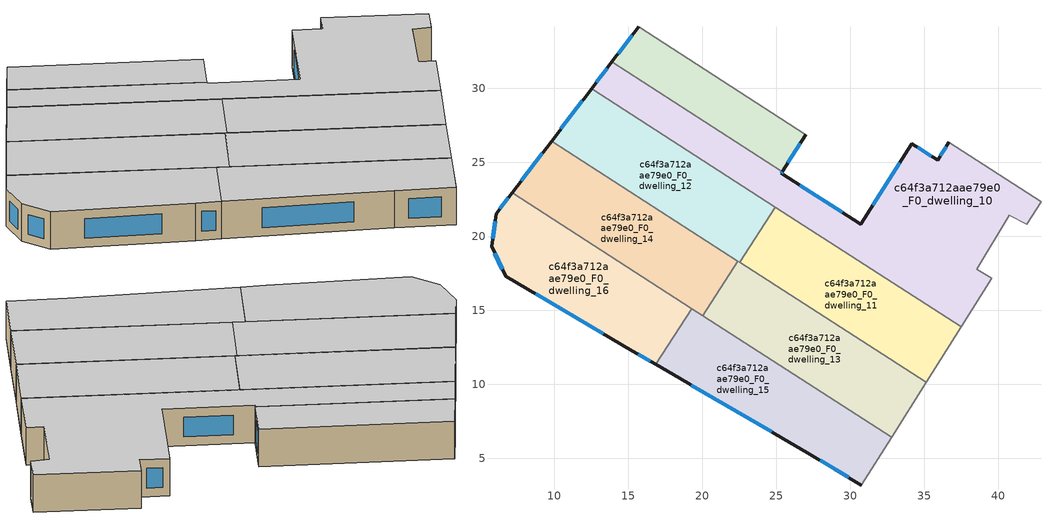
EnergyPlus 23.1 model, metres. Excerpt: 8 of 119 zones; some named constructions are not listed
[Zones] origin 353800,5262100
c64f3a712aae79e0_F0_dwelling_10
 floor ground (EU_floor_Construction): 36.69,26.34 42.91,22.34 41.93,20.82 40.77,21.42 38.55,17.75 39.58,17.15 37.52,13.89 12.53,29.97 13.91,31.79 25.43,24.38 25.34,24.24 30.73,20.82 34.18,26.26 35.9,25.16 35.92,25.15 z0
 wall outside (EU_wall_Construction): 13.91,31.79 12.53,29.97 / 36.69,26.34 35.92,25.15 35.9,25.16 34.18,26.26 30.73,20.82 25.34,24.24 25.43,24.38 z0:3
 wall adiabatic (EU_wall_Construction): 37.52,13.89 39.58,17.15 38.55,17.75 40.77,21.42 41.93,20.82 42.91,22.34 z0:3
 wall to c64f3a712aae79e0_F0_dwelling_9 (EU_wall_Construction): 25.43,24.38 13.91,31.79 z0:3
 wall to c64f3a712aae79e0_F0_dwelling_3 (EU_wall_Construction): 42.91,22.34 36.69,26.34 z0:3
 wall to c64f3a712aae79e0_F0_dwelling_11 (EU_wall_Construction): 24.96,21.97 37.52,13.89 z0:3
 wall to c64f3a712aae79e0_F0_dwelling_12 (EU_wall_Construction): 12.53,29.97 24.96,21.97 z0:3
 window (EU_Window_Construction): 13.59,31.36 12.85,30.4 / 25.36,24.27 25.41,24.34 / 29.46,21.62 26.61,23.44 / 33.37,24.98 31.54,22.09 / 35.49,25.42 34.58,26 / 36.51,26.06 36.1,25.43 z0.7:2.3
 ceiling to c64f3a712aae79e0_F1_dwelling_10 (EU_floor_Construction): 39.58,17.15 38.55,17.75 40.77,21.42 41.93,20.82 42.91,22.34 36.69,26.34 35.92,25.15 35.9,25.16 34.18,26.26 30.73,20.82 25.34,24.24 25.43,24.38 13.91,31.79 12.53,29.97 37.52,13.89 z3
c64f3a712aae79e0_F0_dwelling_11
 floor ground (EU_floor_Construction): 37.52,13.89 35.15,10.13 22.55,18.24 24.96,21.97 z0
 wall adiabatic (EU_wall_Construction): 35.15,10.13 37.52,13.89 z0:3
 wall to c64f3a712aae79e0_F0_dwelling_12 (EU_wall_Construction): 24.96,21.97 22.55,18.24 z0:3
 wall to c64f3a712aae79e0_F0_dwelling_13 (EU_wall_Construction): 22.55,18.24 35.15,10.13 z0:3
 ceiling to c64f3a712aae79e0_F1_dwelling_11 (EU_floor_Construction): 35.15,10.13 37.52,13.89 24.96,21.97 22.55,18.24 z3
c64f3a712aae79e0_F0_dwelling_12
 floor ground (EU_floor_Construction): 24.96,21.97 22.55,18.24 9.83,26.43 12.53,29.97 z0
 wall outside (EU_wall_Construction): 12.53,29.97 9.83,26.43 z0:3
 wall to c64f3a712aae79e0_F0_dwelling_14 (EU_wall_Construction): 9.83,26.43 22.42,18.32 z0:3
 wall to c64f3a712aae79e0_F0_dwelling_13 (EU_wall_Construction): 22.42,18.32 22.55,18.24 z0:3
 window (EU_Window_Construction): 11.89,29.14 10.46,27.26 z0.7:2.3
 ceiling to c64f3a712aae79e0_F1_dwelling_12 (EU_floor_Construction): 22.55,18.24 24.96,21.97 12.53,29.97 9.83,26.43 z3
c64f3a712aae79e0_F0_dwelling_13
 floor ground (EU_floor_Construction): 35.15,10.13 32.8,6.42 20.05,14.64 22.42,18.32 z0
 wall adiabatic (EU_wall_Construction): 32.8,6.42 35.15,10.13 z0:3
 wall to c64f3a712aae79e0_F0_dwelling_14 (EU_wall_Construction): 22.42,18.32 20.05,14.64 z0:3
 wall to c64f3a712aae79e0_F0_dwelling_15 (EU_wall_Construction): 20.05,14.64 32.8,6.42 z0:3
 ceiling to c64f3a712aae79e0_F1_dwelling_13 (EU_floor_Construction): 32.8,6.42 35.15,10.13 22.42,18.32 20.05,14.64 z3
c64f3a712aae79e0_F0_dwelling_14
 floor ground (EU_floor_Construction): 22.42,18.32 20.05,14.64 7.16,22.93 9.83,26.43 z0
 wall outside (EU_wall_Construction): 9.83,26.43 7.16,22.93 z0:3
 wall to c64f3a712aae79e0_F0_dwelling_16 (EU_wall_Construction): 7.16,22.93 19.3,15.12 z0:3
 wall to c64f3a712aae79e0_F0_dwelling_15 (EU_wall_Construction): 19.3,15.12 20.05,14.64 z0:3
 window (EU_Window_Construction): 9.2,25.61 7.79,23.75 z0.7:2.3
 ceiling to c64f3a712aae79e0_F1_dwelling_14 (EU_floor_Construction): 20.05,14.64 22.42,18.32 9.83,26.43 7.16,22.93 z3
c64f3a712aae79e0_F0_dwelling_15
 floor ground (EU_floor_Construction): 32.8,6.42 30.75,3.18 27.12,5.38 16.87,11.34 19.3,15.12 z0
 wall outside (EU_wall_Construction): 16.87,11.34 27.12,5.38 30.75,3.18 z0:3
 wall to c64f3a712aae79e0_F0_dwelling_16 (EU_wall_Construction): 19.3,15.12 16.87,11.34 z0:3
 wall adiabatic (EU_wall_Construction): 30.75,3.18 32.8,6.42 z0:3
 window (EU_Window_Construction): 27.98,4.87 29.9,3.7 / 19.28,9.94 24.72,6.78 z0.7:2.3
 ceiling to c64f3a712aae79e0_F1_dwelling_15 (EU_floor_Construction): 30.75,3.18 32.8,6.42 19.3,15.12 16.87,11.34 27.12,5.38 z3
c64f3a712aae79e0_F0_dwelling_16
 floor ground (EU_floor_Construction): 19.3,15.12 16.87,11.34 15.33,12.24 6.73,17.29 5.77,19.33 6.08,21.51 7.16,22.93 z0
 wall outside (EU_wall_Construction): 7.16,22.93 6.08,21.51 5.77,19.33 6.73,17.29 15.33,12.24 16.87,11.34 z0:3
 window (EU_Window_Construction): 15.69,12.03 16.51,11.55 / 8.75,16.1 13.31,13.43 / 5.99,18.85 6.5,17.77 / 6.01,21 5.84,19.84 / 6.91,22.6 6.33,21.84 z0.7:2.3
 ceiling to c64f3a712aae79e0_F1_dwelling_16 (EU_floor_Construction): 16.87,11.34 19.3,15.12 7.16,22.93 6.08,21.51 5.77,19.33 6.73,17.29 15.33,12.24 z3
c64f3a712aae79e0_F0_dwelling_9
 floor ground (EU_floor_Construction): 27.02,26.87 25.43,24.38 13.91,31.79 15.71,34.15 z0
 wall outside (EU_wall_Construction): 15.71,34.15 13.91,31.79 / 25.43,24.38 27.02,26.87 z0:3
 wall to c64f3a712aae79e0_F0_dwelling_8 (EU_wall_Construction): 27.02,26.87 15.71,34.15 z0:3
 window (EU_Window_Construction): 15.29,33.6 14.33,32.34 / 25.8,24.96 26.64,26.29 z0.7:2.3
 ceiling to c64f3a712aae79e0_F1_dwelling_9 (EU_floor_Construction): 25.43,24.38 27.02,26.87 15.71,34.15 13.91,31.79 z3
[SCHEDULE:FILE] Column Number=1; Rows to Skip at Top=0; Number of Hours of Data=8760; Column Separator=Comma; Interpolate to Timestep=No; Minutes per Item=60; Adjust Schedule for Daylight Savings=Yes
Name | File
EU_Step8_GainSchedule_c64f3a712aae79e0_F0_dwelling_14_f000 | ../../schedules/c64f3a712aae79e0/c64f3a712aae79e0_F0_dwelling_14_f000_gain.csv
EU_Step8_GainSchedule_c64f3a712aae79e0_F0_dwelling_15_f000 | ../../schedules/c64f3a712aae79e0/c64f3a712aae79e0_F0_dwelling_15_f000_gain.csv
EU_Step8_GainSchedule_c64f3a712aae79e0_F0_dwelling_16_f000 | ../../schedules/c64f3a712aae79e0/c64f3a712aae79e0_F0_dwelling_16_f000_gain.csv
EU_Step8_GainSchedule_c64f3a712aae79e0_F1_dwelling_0_f000 | ../../schedules/c64f3a712aae79e0/c64f3a712aae79e0_F1_dwelling_0_f000_gain.csv
EU_Step8_GainSchedule_c64f3a712aae79e0_F1_dwelling_1_f000 | ../../schedules/c64f3a712aae79e0/c64f3a712aae79e0_F1_dwelling_1_f000_gain.csv
EU_Step8_GainSchedule_c64f3a712aae79e0_F1_dwelling_2_f000 | ../../schedules/c64f3a712aae79e0/c64f3a712aae79e0_F1_dwelling_2_f000_gain.csv
EU_Step8_GainSchedule_c64f3a712aae79e0_F1_dwelling_3_f000 | ../../schedules/c64f3a712aae79e0/c64f3a712aae79e0_F1_dwelling_3_f000_gain.csv
EU_Step8_GainSchedule_c64f3a712aae79e0_F1_dwelling_4_f000 | ../../schedules/c64f3a712aae79e0/c64f3a712aae79e0_F1_dwelling_4_f000_gain.csv
EU_Step8_GainSchedule_c64f3a712aae79e0_F1_dwelling_5_f000 | ../../schedules/c64f3a712aae79e0/c64f3a712aae79e0_F1_dwelling_5_f000_gain.csv
EU_Step8_GainSchedule_c64f3a712aae79e0_F1_dwelling_6_f000 | ../../schedules/c64f3a712aae79e0/c64f3a712aae79e0_F1_dwelling_6_f000_gain.csv
EU_Step8_GainSchedule_c64f3a712aae79e0_F1_dwelling_7_f000 | ../../schedules/c64f3a712aae79e0/c64f3a712aae79e0_F1_dwelling_7_f000_gain.csv
EU_Step8_GainSchedule_c64f3a712aae79e0_F1_dwelling_8_f000 | ../../schedules/c64f3a712aae79e0/c64f3a712aae79e0_F1_dwelling_8_f000_gain.csv
EU_Step8_GainSchedule_c64f3a712aae79e0_F1_dwelling_9_f000 | ../../schedules/c64f3a712aae79e0/c64f3a712aae79e0_F1_dwelling_9_f000_gain.csv
EU_Step8_GainSchedule_c64f3a712aae79e0_F1_dwelling_10_f000 | ../../schedules/c64f3a712aae79e0/c64f3a712aae79e0_F1_dwelling_10_f000_gain.csv
EU_Step8_GainSchedule_c64f3a712aae79e0_F1_dwelling_11_f000 | ../../schedules/c64f3a712aae79e0/c64f3a712aae79e0_F1_dwelling_11_f000_gain.csv
EU_Step8_GainSchedule_c64f3a712aae79e0_F1_dwelling_12_f000 | ../../schedules/c64f3a712aae79e0/c64f3a712aae79e0_F1_dwelling_12_f000_gain.csv
EU_Step8_GainSchedule_c64f3a712aae79e0_F1_dwelling_13_f000 | ../../schedules/c64f3a712aae79e0/c64f3a712aae79e0_F1_dwelling_13_f000_gain.csv
EU_Step8_GainSchedule_c64f3a712aae79e0_F1_dwelling_14_f000 | ../../schedules/c64f3a712aae79e0/c64f3a712aae79e0_F1_dwelling_14_f000_gain.csv
EU_Step8_GainSchedule_c64f3a712aae79e0_F1_dwelling_15_f000 | ../../schedules/c64f3a712aae79e0/c64f3a712aae79e0_F1_dwelling_15_f000_gain.csv
EU_Step8_GainSchedule_c64f3a712aae79e0_F1_dwelling_16_f000 | ../../schedules/c64f3a712aae79e0/c64f3a712aae79e0_F1_dwelling_16_f000_gain.csv
